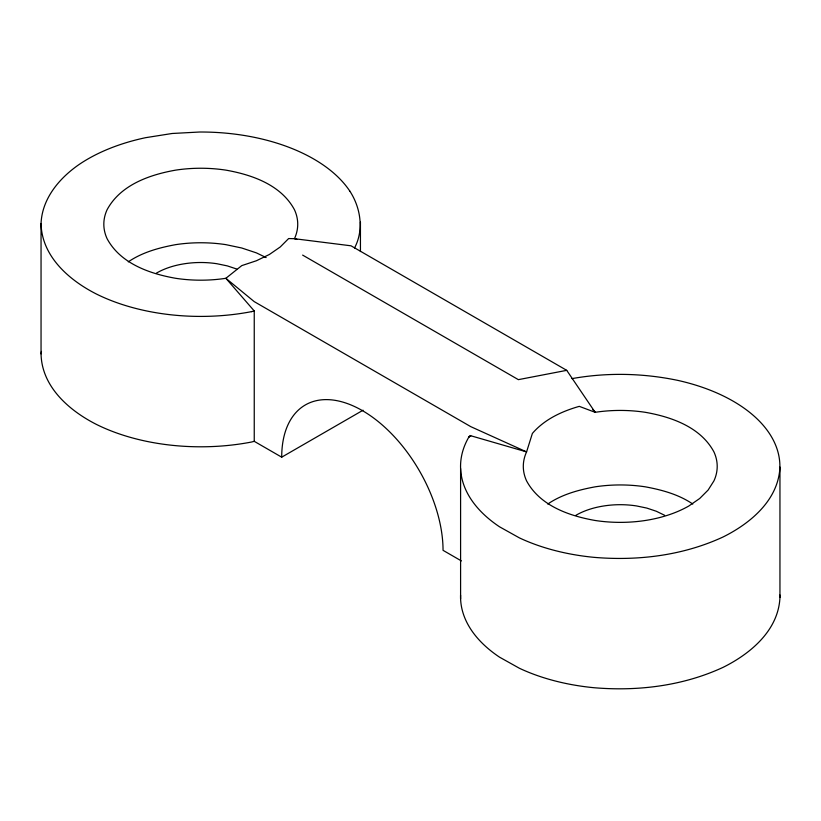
<?xml version="1.0" encoding="UTF-8"?>
<svg xmlns="http://www.w3.org/2000/svg" width="821" height="821" viewBox="0 0 821 821"><rect width="100%" height="100%" fill="white"/><g stroke="black" fill="none" stroke-linecap="round" stroke-linejoin="round"><path stroke-width="1.23" d="M349.787 191.036C360.665 207.692 364.165 229.962 354.528 247.973M468.812 437.131A159.859 92.291 0 0 0 499.558 526.815L519.385 537.878A159.541 92.106 0 0 0 594.024 557.346C637.814 561.061 682.949 555.581 723.065 536.985C750.507 523.357 778.493 499.999 779.95 467.067L779.95 597.442C778.493 630.364 750.507 653.732 723.065 667.36C682.949 685.946 637.814 691.426 594.024 687.721A159.541 92.106 0 0 1 519.385 668.253L499.579 657.19A159.859 92.291 0 0 1 460.581 595.204M363.056 410.213L281.706 457.174L254.243 441.329L251.472 442.037A159.859 92.291 0 0 1 96.119 424.262C68.995 410.428 41.666 386.629 41.05 353.861L41.05 223.486C42.076 198.744 59.061 178.496 78.549 164.877A159.407 92.034 0 0 1 145.563 137.692L172.153 133.484L199.616 132.017A159.5 92.085 0 0 1 349.736 190.985M41.05 353.861L41.45 351.419M128.281 261.858C142.32 252.263 159.12 247.696 175.673 244.648A98.017 56.587 0 0 1 225.878 244.648L241.754 248.004L256.378 252.868L266.127 257.578M547.761 504.043C561.81 494.447 578.6 489.88 595.153 486.832A98.017 56.587 0 0 1 645.357 486.832C661.911 489.891 678.731 494.437 692.78 504.043M470.792 435.972L468.791 437.131L470.023 435.53L526.579 451.899A98.017 56.587 0 0 0 526.579 480.89C539.92 505.695 568.994 515.865 595.153 520.483A98.017 56.587 0 0 0 645.357 520.483A98.017 56.587 0 0 0 688.86 505.982L699.697 498.501L708.123 490.055L713.931 480.89A98.017 56.587 0 0 0 713.931 451.899C700.6 427.074 671.527 416.924 645.357 412.316A98.017 56.587 0 0 0 595.153 412.316L579.277 406.354C561.78 411.352 544.446 419.367 532.388 433.426L526.579 451.899L470.792 426.663L254.243 301.635L225.878 278.298A98.017 56.587 0 0 1 175.673 278.298C149.504 273.68 120.441 263.51 107.099 238.706A98.017 56.587 0 0 1 107.099 209.714C120.451 184.92 149.504 174.74 175.673 170.132A98.017 56.587 0 0 1 225.878 170.132C252.047 174.74 281.121 184.889 294.452 209.714A98.017 56.587 0 0 1 294.452 238.706L296.904 239.424M251.472 311.662L254.243 310.954L254.243 441.329M592.649 409.433L595.153 412.316L566.726 370.343L518.369 379.651L302.631 255.095M571.97 378.625C606.935 372.354 642.976 373.103 677.725 380.369A159.52 92.096 0 0 1 779.888 467.026M236.787 269.052L227.304 265.891L217.011 263.746A62.478 36.073 0 0 0 184.54 263.746A61.616 35.57 0 0 0 156.442 273.116M664.62 515.28L656.266 511.237L646.784 508.076L636.491 505.931A62.478 36.073 0 0 0 604.03 505.931A61.616 35.57 0 0 0 575.921 515.301M566.726 370.343L351.019 245.807L294.452 238.706L288.643 238.552L280.218 246.998L269.38 254.489L256.409 260.75L241.754 265.624L225.878 278.298L254.243 310.954M461.381 560.917L443.042 550.327A114.088 65.865 60 0 0 362.369 410.603A114.088 65.865 60 0 0 281.706 457.174M41.05 223.486C41.666 256.255 68.985 280.064 96.129 293.887A159.859 92.291 0 0 0 251.462 311.652M460.591 468.504L460.591 598.878M360.44 222.142L360.44 251.544M779.919 594.999A159.5 92.085 0 0 1 779.94 597.442"/></g></svg>
